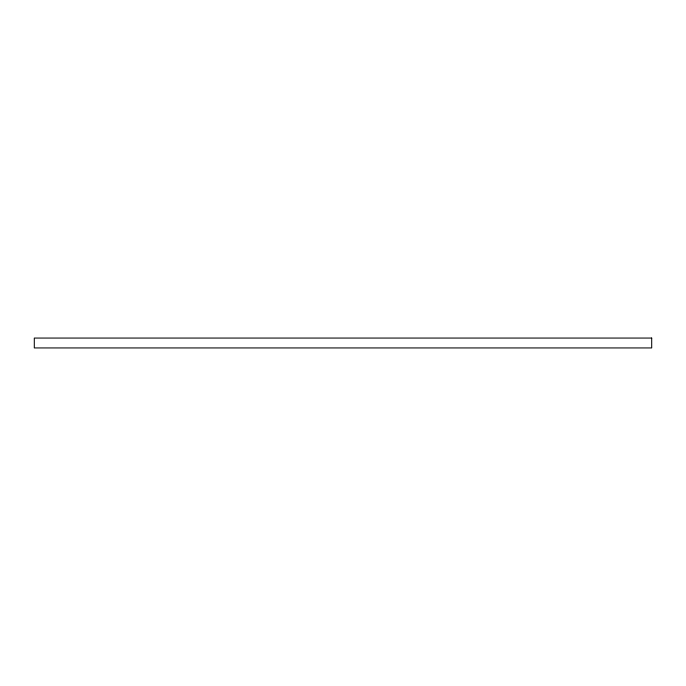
<?xml version="1.0" encoding="UTF-8"?>
<svg xmlns="http://www.w3.org/2000/svg" width="686" height="686" viewBox="0 0 686 686"><rect width="100%" height="100%" fill="white"/><g stroke="black" fill="none" stroke-linecap="round" stroke-linejoin="round"><path stroke-width="1.03" d="M651.7 338.061L34.3 338.061L34.3 347.939L651.7 347.939L651.7 338.061"/></g></svg>
